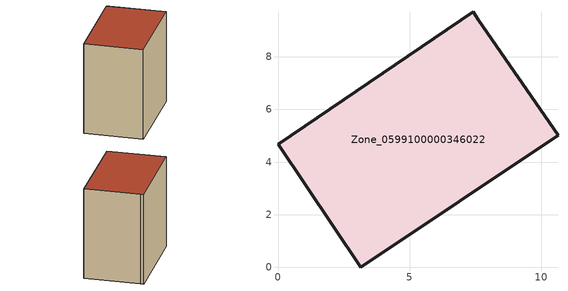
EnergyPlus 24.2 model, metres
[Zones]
Zone_0599100000346022
 floor ground (C_G): 7.61,9.41 10.63,5.01 3.15,0 0,4.68 7.41,9.71 z0
 wall outside (C_F): 7.41,9.71 0,4.68 3.15,0 10.63,5.01 7.61,9.41 7.41,9.71 z0:8.99
 roof outside (C_R): 10.63,5.01 7.61,9.41 7.41,9.71 0,4.68 3.15,0 z8.99
[BUILDING]
Pand.0599100000346022: North Axis=0; Terrain=City; Loads Convergence Tolerance Value=0.04; Temperature Convergence Tolerance Value=0.4; Solar Distribution=FullExterior; Maximum Number of Warmup Days=25; Minimum Number of Warmup Days=1
[Site:Location]
Rotterdam.The.Hague.AP_ZH_NLD Design_Conditions: Latitude=51.96; Longitude=4.45; Time Zone=1; Elevation=-4.5
[SITE:GROUNDTEMPERATURE:BUILDINGSURFACE]
18, 18, 18, 18, 18, 18, 18, 18, 18, 18, 18, 18
[MATERIAL] Thermal Absorptance=0.9; Solar Absorptance=0.7; Visible Absorptance=0.7
Name | Roughness | Thickness | Conductivity | Density | Specific Heat
G.TC.1992-2005 | MediumSmooth | 0.15 | 0.06 | 540 | 1210
F.TC.1992-2005 | Rough | 0.3 | 0.12 | 1920 | 840
R.TC.1992-2005 | MediumRough | 0.2 | 0.08 | 1500 | 1000
[CONSTRUCTION]
C_G: G.TC.1992-2005
C_F: F.TC.1992-2005
C_R: R.TC.1992-2005
[ZONE]
Zone_0599100000346022: Type=1; Multiplier=1; Ceiling Height=Autocalculate; Volume=Autocalculate; Floor Area=autocalculate; Part of Total Floor Area=Yes
[ZONEINFILTRATION:DESIGNFLOWRATE]
Infil_Zone_0599100000346022: Zone or ZoneList or Space or SpaceList=Zone_0599100000346022; Schedule=AlwaysOn; Design Flow Rate Calculation Method=Flow/Area; Flow Rate per Floor Area=0.0015; Constant Term Coefficient=1; Temperature Term Coefficient=0; Velocity Term Coefficient=0; Velocity Squared Term Coefficient=0
[HVACTEMPLATE:ZONE:IDEALLOADSAIRSYSTEM]
Zone_0599100000346022: Maximum Heating Supply Air Temperature=50; Minimum Cooling Supply Air Temperature=13; Maximum Heating Supply Air Humidity Ratio=0.0156; Minimum Cooling Supply Air Humidity Ratio=0.0077; Heating Limit=NoLimit; Cooling Limit=NoLimit; Dehumidification Control Type=ConstantSensibleHeatRatio; Cooling Sensible Heat Ratio=0.7; Dehumidification Setpoint=60; Humidification Control Type=None; Humidification Setpoint=30; Outdoor Air Method=None; Outdoor Air Flow Rate per Person=0.00944; Outdoor Air Flow Rate per Zone Floor Area=0; Outdoor Air Flow Rate per Zone=0; Demand Controlled Ventilation Type=None; Outdoor Air Economizer Type=NoEconomizer; Heat Recovery Type=None; Sensible Heat Recovery Effectiveness=0.7; Latent Heat Recovery Effectiveness=0.65
[ZONECONTROL:THERMOSTAT]
ThermostatControl_Zone_0599100000346022: Zone or ZoneList=Zone_0599100000346022; Control Type Schedule=DualSetpointControlType; Control 1=Thermostat_Zone_0599100000346022; Temperature Difference Between Cutout And Setpoint=0
[THERMOSTATSETPOINT:DUALSETPOINT]
Thermostat_Zone_0599100000346022: Heating Setpoint Temperature Schedule=HeatingSetpoint_Zone_0599100000346022; Cooling Setpoint Temperature Schedule=CoolingSetpoint_Zone_0599100000346022
[SCHEDULE:COMPACT]
HeatingSetpoint_Zone_0599100000346022: Through: 12/31, For: AllDays, Until: 24:00, 21
CoolingSetpoint_Zone_0599100000346022: Through: 12/31, For: AllDays, Until: 24:00, 24
DualSetpointControlType: Through: 12/31, For: AllDays, Until: 24:00, 4
AlwaysOn: Through: 12/31, For: AllDays, Until: 24:00, 1
